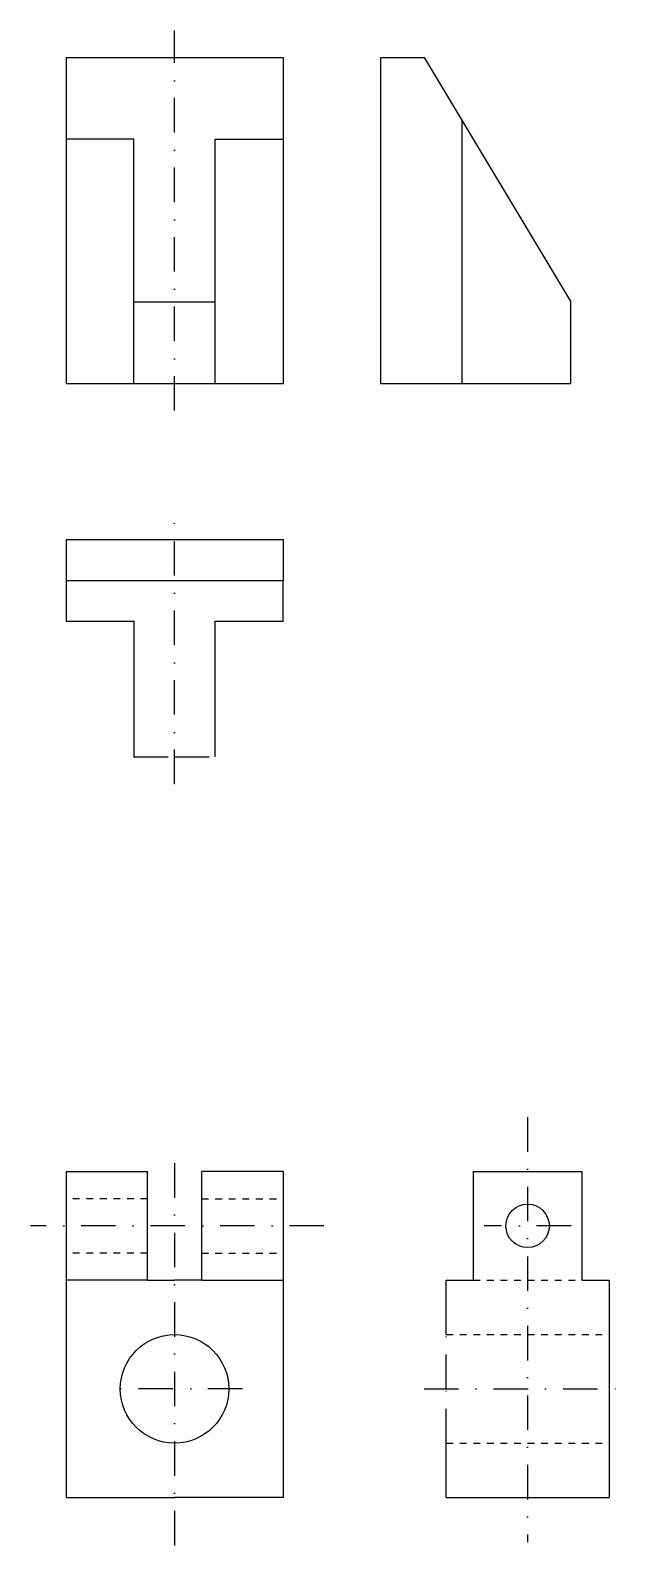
# Model space of a CAD drawing. Header units: millimetres. Extents: x 2050 to 2160, y 1732 to 2012.
import ezdxf

# ---------------------------------------------------------------- set-up
doc = ezdxf.new("R2010")
doc.units = ezdxf.units.MM
doc.linetypes.add('JIS_02_1.2', pattern=[2.5, 1.25, -1.25])
doc.linetypes.add('TRAÇOPONTO2', pattern=[12.7, 6.35, -3.175, 0, -3.175])

msp = doc.modelspace()

# ---------------------------------------------------------------- linework, layer by layer
at = {"linetype": 'TRAÇOPONTO2'}
for p, q in [((2076.19, 1941.69), (2076.19, 2011.69)), ((2076.19, 1872.93), (2076.19, 1922.93)), ((2068.69, 1877.93), (2076.19, 1877.93)), ((2076.19, 1877.93), (2083.69, 1877.93)), ((2141.24, 1811.59), (2141.24, 1733.38)), ((2076.19, 1803.14), (2076.19, 1732.18)), ((2103.71, 1791.59), (2049.62, 1791.59)), ((2149.24, 1791.59), (2133.24, 1791.59)), ((2126.24, 1761.59), (2126.24, 1771.59)), ((2088.69, 1761.59), (2063.69, 1761.59)), ((2122.18, 1761.59), (2159.85, 1761.59)), ((2126.24, 1751.59), (2126.24, 1761.59))]:
    msp.add_line(p, q, dxfattribs=at)
for p, q in [((2056.19, 2006.69), (2056.19, 1946.69)), ((2056.19, 2006.69), (2096.19, 2006.69)), ((2096.19, 2006.69), (2096.19, 1946.69)), ((2114.2, 1946.69), (2114.2, 2006.69)), ((2114.2, 2006.69), (2122.2, 2006.69)), ((2122.2, 2006.69), (2149.2, 1961.69)), ((2129.2, 1946.69), (2129.2, 1995.02)), ((2068.69, 1991.69), (2056.19, 1991.69)), ((2068.69, 1961.69), (2068.69, 1991.69)), ((2083.69, 1961.69), (2083.69, 1991.69)), ((2083.69, 1991.69), (2096.19, 1991.69)), ((2068.69, 1946.69), (2068.69, 1961.69)), ((2068.69, 1961.69), (2083.69, 1961.69)), ((2083.69, 1946.69), (2083.69, 1961.69)), ((2149.2, 1946.69), (2149.2, 1961.69)), ((2056.19, 1946.69), (2068.69, 1946.69)), ((2068.69, 1946.69), (2083.69, 1946.69)), ((2083.69, 1946.69), (2096.19, 1946.69)), ((2114.2, 1946.69), (2129.2, 1946.69)), ((2129.2, 1946.69), (2149.2, 1946.69)), ((2056.19, 1917.93), (2096.19, 1917.93)), ((2056.19, 1917.93), (2056.19, 1910.43)), ((2096.19, 1917.93), (2096.19, 1910.43)), ((2056.19, 1910.43), (2096.19, 1910.43)), ((2056.19, 1910.43), (2056.19, 1902.93)), ((2096.19, 1902.93), (2096.19, 1910.43)), ((2056.19, 1902.93), (2068.69, 1902.93)), ((2068.69, 1902.93), (2068.69, 1877.93)), ((2083.69, 1877.93), (2083.69, 1902.93)), ((2083.69, 1902.93), (2096.19, 1902.93)), ((2056.19, 1801.59), (2056.19, 1741.59)), ((2056.19, 1801.59), (2071.19, 1801.59)), ((2071.19, 1796.59), (2071.19, 1801.59)), ((2096.19, 1801.59), (2081.19, 1801.59)), ((2081.19, 1796.59), (2081.19, 1801.59)), ((2096.19, 1801.59), (2096.19, 1741.59)), ((2071.19, 1786.59), (2071.19, 1796.59)), ((2081.19, 1786.59), (2081.19, 1796.59)), ((2071.19, 1781.59), (2071.19, 1786.59)), ((2081.19, 1781.59), (2081.19, 1786.59)), ((2071.19, 1781.59), (2056.19, 1781.59)), ((2071.19, 1781.59), (2076.19, 1781.59)), ((2081.19, 1781.59), (2076.19, 1781.59)), ((2081.19, 1781.59), (2096.19, 1781.59)), ((2056.19, 1741.59), (2076.19, 1741.59)), ((2096.19, 1741.59), (2076.19, 1741.59))]:
    msp.add_line(p, q)
at = {"linetype": 'Continuous'}
for p, q in [((2131.24, 1801.59), (2151.24, 1801.59)), ((2131.24, 1791.59), (2131.24, 1801.59)), ((2151.24, 1801.59), (2151.24, 1781.59)), ((2131.24, 1781.59), (2131.24, 1791.59)), ((2126.24, 1771.59), (2126.24, 1781.59)), ((2126.24, 1781.59), (2131.24, 1781.59)), ((2151.24, 1781.59), (2156.24, 1781.59)), ((2156.24, 1781.59), (2156.24, 1741.59)), ((2126.24, 1741.59), (2126.24, 1751.59)), ((2126.24, 1741.59), (2156.24, 1741.59))]:
    msp.add_line(p, q, dxfattribs=at)
at = {"linetype": 'JIS_02_1.2'}
for p, q in [((2071.19, 1796.59), (2056.19, 1796.59)), ((2081.19, 1796.59), (2096.19, 1796.59)), ((2071.19, 1786.59), (2056.19, 1786.59)), ((2081.19, 1786.59), (2096.19, 1786.59)), ((2131.24, 1781.59), (2151.24, 1781.59)), ((2126.24, 1771.59), (2156.24, 1771.59)), ((2126.24, 1751.59), (2156.24, 1751.59))]:
    msp.add_line(p, q, dxfattribs=at)
for centre, radius in [((2141.24, 1791.59), 4), ((2076.19, 1761.59), 10)]:
    msp.add_circle(centre, radius)

doc.saveas('drawing.dxf')
